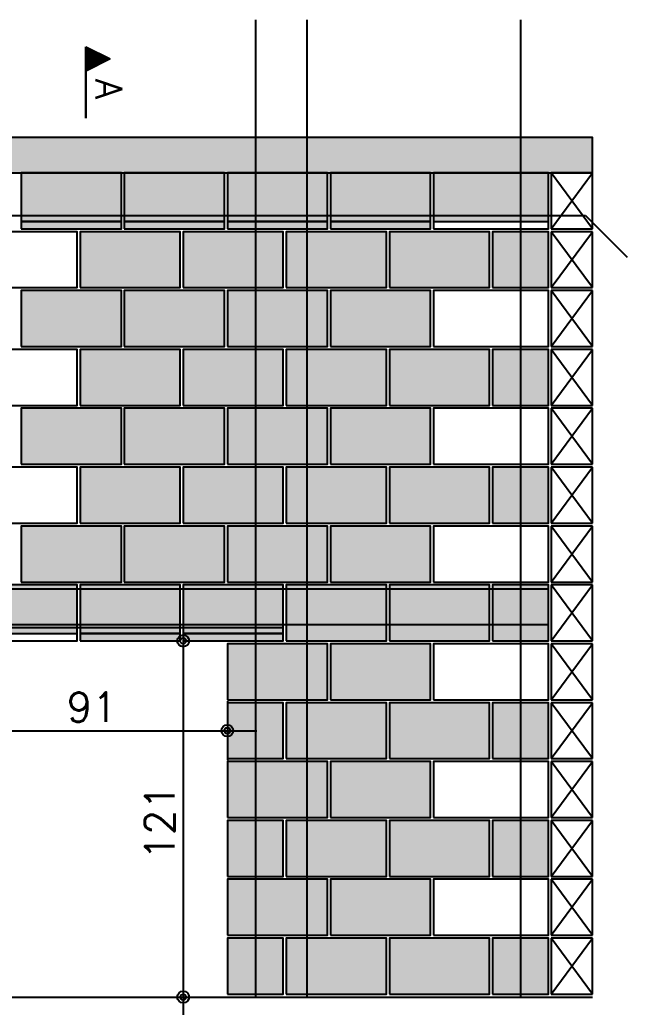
# Model space of a CAD drawing. Extents: x -1.9 to 86, y -1.6 to 61.
# Drawn here: x 58.81 to 62.94, y 18.25 to 24.96 of the extents above; entities that cross this region are included whole.
import ezdxf

# ---------------------------------------------------------------- set-up
doc = ezdxf.new("R2010")
doc.units = 0
doc.header["$MEASUREMENT"] = 0
for name, color, linetype in [('PENA_01', 1, 'CONTINUOUS'), ('PENA_02', 2, 'CONTINUOUS'), ('PENA_03', 3, 'CONTINUOUS'), ('PENA_05', 5, 'CONTINUOUS'), ('PENA_09', 254, 'CONTINUOUS'), ('PENA_11', 252, 'CONTINUOUS'), ('PENA_21', 100, 'CONTINUOUS'), ('PENA_23', 50, 'CONTINUOUS')]:
    doc.layers.add(name, color=color, linetype=linetype)
doc.styles.get("Standard").update_dxf_attribs({"font": 'ROMANS.SHX'})

msp = doc.modelspace()

# ---------------------------------------------------------------- linework, layer by layer
at = {"layer": 'PENA_01', "linetype": 'Continuous'}
for p, q in [((58.8226, 23.5913), (59.5026, 23.5913)), ((59.5226, 23.5913), (60.2026, 23.5913)), ((60.2226, 23.5913), (60.9026, 23.5913)), ((60.9226, 23.5913), (61.6026, 23.5913)), ((61.6226, 23.5913), (62.4026, 23.5913)), ((59.9226, 20.9413), (59.9226, 18.1213)), ((58.4226, 20.7913), (59.2026, 20.7913)), ((59.2226, 20.7913), (59.9026, 20.7913)), ((59.9226, 20.7913), (60.6026, 20.7913)), ((60.2226, 20.3313), (60.2226, 19.9313)), ((58.2026, 20.1313), (60.4226, 20.1313))]:
    msp.add_line(p, q, dxfattribs=at)
msp.add_lwpolyline([(55.4026, 21.1953), (57.3171, 21.1953), (57.8971, 20.8533), (62.4026, 20.8533), (62.4026, 21.0933), (57.9626, 21.0933), (57.9626, 21.4353), (55.4026, 21.4353), (55.4026, 21.1953)], dxfattribs=at)
at = {"layer": 'PENA_02', "linetype": 'Continuous'}
for p, q in [((62.7026, 23.9213), (62.4226, 23.9213)), ((62.4226, 23.9213), (62.4226, 23.5413)), ((62.7026, 23.5413), (62.7026, 23.9213)), ((62.4226, 23.5413), (62.7026, 23.5413)), ((62.7026, 23.5213), (62.4226, 23.5213)), ((62.4226, 23.5213), (62.4226, 23.1413)), ((62.7026, 23.1413), (62.7026, 23.5213)), ((62.4226, 23.1413), (62.7026, 23.1413)), ((62.7026, 23.1213), (62.4226, 23.1213)), ((62.4226, 23.1213), (62.4226, 22.7413)), ((62.7026, 22.7413), (62.7026, 23.1213)), ((62.4226, 22.7413), (62.7026, 22.7413)), ((62.7026, 22.7213), (62.4226, 22.7213)), ((62.4226, 22.7213), (62.4226, 22.3413)), ((62.7026, 22.3413), (62.7026, 22.7213)), ((62.4226, 22.3413), (62.7026, 22.3413)), ((62.7026, 22.3213), (62.4226, 22.3213)), ((62.4226, 22.3213), (62.4226, 21.9413)), ((62.7026, 21.9413), (62.7026, 22.3213)), ((62.4226, 21.9413), (62.7026, 21.9413)), ((62.7026, 21.9213), (62.4226, 21.9213)), ((62.4226, 21.9213), (62.4226, 21.5413)), ((62.7026, 21.5413), (62.7026, 21.9213)), ((62.4226, 21.5413), (62.7026, 21.5413)), ((62.7026, 21.5213), (62.4226, 21.5213)), ((62.4226, 21.5213), (62.4226, 21.1413)), ((62.7026, 21.1413), (62.7026, 21.5213)), ((62.4226, 21.1413), (62.7026, 21.1413)), ((62.7026, 21.1213), (62.4226, 21.1213)), ((62.4226, 21.1213), (62.4226, 20.7413)), ((62.7026, 20.7413), (62.7026, 21.1213)), ((62.4226, 20.7413), (62.7026, 20.7413)), ((62.7026, 20.7213), (62.4226, 20.7213)), ((62.4226, 20.7213), (62.4226, 20.3413)), ((62.7026, 20.3413), (62.7026, 20.7213)), ((62.4226, 20.3413), (62.7026, 20.3413)), ((62.7026, 20.3213), (62.4226, 20.3213)), ((62.4226, 20.3213), (62.4226, 19.9413)), ((62.7026, 19.9413), (62.7026, 20.3213)), ((62.4226, 19.9413), (62.7026, 19.9413)), ((62.7026, 19.9213), (62.4226, 19.9213)), ((62.4226, 19.9213), (62.4226, 19.5413)), ((62.7026, 19.5413), (62.7026, 19.9213)), ((62.4226, 19.5413), (62.7026, 19.5413)), ((62.7026, 19.5213), (62.4226, 19.5213)), ((62.4226, 19.5213), (62.4226, 19.1413)), ((62.7026, 19.1413), (62.7026, 19.5213)), ((62.4226, 19.1413), (62.7026, 19.1413)), ((62.7026, 19.1213), (62.4226, 19.1213)), ((62.4226, 19.1213), (62.4226, 18.7413)), ((62.7026, 18.7413), (62.7026, 19.1213)), ((62.4226, 18.7413), (62.7026, 18.7413)), ((62.7026, 18.7213), (62.4226, 18.7213)), ((62.4226, 18.7213), (62.4226, 18.3413)), ((62.7026, 18.3413), (62.7026, 18.7213)), ((55.1226, 18.3213), (62.7026, 18.3213)), ((62.4226, 18.3413), (62.7026, 18.3413))]:
    msp.add_line(p, q, dxfattribs=at)
for points in [[(62.7026, 23.9213), (62.7026, 24.1613), (55.1226, 24.1613), (55.1226, 23.9213), (62.7026, 23.9213)], [(58.8226, 23.5413), (59.5026, 23.5413), (59.5026, 23.9213), (58.8226, 23.9213), (58.8226, 23.5413)], [(59.5226, 23.5413), (60.2026, 23.5413), (60.2026, 23.9213), (59.5226, 23.9213), (59.5226, 23.5413)], [(60.2226, 23.5413), (60.9026, 23.5413), (60.9026, 23.9213), (60.2226, 23.9213), (60.2226, 23.5413)], [(60.9226, 23.5413), (61.6026, 23.5413), (61.6026, 23.9213), (60.9226, 23.9213), (60.9226, 23.5413)], [(61.6226, 23.5413), (62.4026, 23.5413), (62.4026, 23.9213), (61.6226, 23.9213), (61.6226, 23.5413)], [(58.4226, 23.1413), (59.2026, 23.1413), (59.2026, 23.5213), (58.4226, 23.5213), (58.4226, 23.1413)], [(59.2226, 23.1413), (59.9026, 23.1413), (59.9026, 23.5213), (59.2226, 23.5213), (59.2226, 23.1413)], [(59.9226, 23.1413), (60.6026, 23.1413), (60.6026, 23.5213), (59.9226, 23.5213), (59.9226, 23.1413)], [(60.6226, 23.1413), (61.3026, 23.1413), (61.3026, 23.5213), (60.6226, 23.5213), (60.6226, 23.1413)], [(61.3226, 23.1413), (62.0026, 23.1413), (62.0026, 23.5213), (61.3226, 23.5213), (61.3226, 23.1413)], [(62.0226, 23.1413), (62.4026, 23.1413), (62.4026, 23.5213), (62.0226, 23.5213), (62.0226, 23.1413)], [(58.8226, 22.7413), (59.5026, 22.7413), (59.5026, 23.1213), (58.8226, 23.1213), (58.8226, 22.7413)], [(59.5226, 22.7413), (60.2026, 22.7413), (60.2026, 23.1213), (59.5226, 23.1213), (59.5226, 22.7413)], [(60.2226, 22.7413), (60.9026, 22.7413), (60.9026, 23.1213), (60.2226, 23.1213), (60.2226, 22.7413)], [(60.2226, 22.7413), (60.9026, 22.7413), (60.9026, 23.1213), (60.2226, 23.1213), (60.2226, 22.7413)], [(60.9226, 22.7413), (61.6026, 22.7413), (61.6026, 23.1213), (60.9226, 23.1213), (60.9226, 22.7413)], [(61.6226, 22.7413), (62.4026, 22.7413), (62.4026, 23.1213), (61.6226, 23.1213), (61.6226, 22.7413)], [(58.4226, 22.3413), (59.2026, 22.3413), (59.2026, 22.7213), (58.4226, 22.7213), (58.4226, 22.3413)], [(59.2226, 22.3413), (59.9026, 22.3413), (59.9026, 22.7213), (59.2226, 22.7213), (59.2226, 22.3413)], [(59.9226, 22.3413), (60.6026, 22.3413), (60.6026, 22.7213), (59.9226, 22.7213), (59.9226, 22.3413)], [(60.6226, 22.3413), (61.3026, 22.3413), (61.3026, 22.7213), (60.6226, 22.7213), (60.6226, 22.3413)], [(61.3226, 22.3413), (62.0026, 22.3413), (62.0026, 22.7213), (61.3226, 22.7213), (61.3226, 22.3413)], [(62.0226, 22.3413), (62.4026, 22.3413), (62.4026, 22.7213), (62.0226, 22.7213), (62.0226, 22.3413)], [(58.8226, 21.9413), (59.5026, 21.9413), (59.5026, 22.3213), (58.8226, 22.3213), (58.8226, 21.9413)], [(59.5226, 21.9413), (60.2026, 21.9413), (60.2026, 22.3213), (59.5226, 22.3213), (59.5226, 21.9413)], [(60.2226, 21.9413), (60.9026, 21.9413), (60.9026, 22.3213), (60.2226, 22.3213), (60.2226, 21.9413)], [(60.2226, 21.9413), (60.9026, 21.9413), (60.9026, 22.3213), (60.2226, 22.3213), (60.2226, 21.9413)], [(60.9226, 21.9413), (61.6026, 21.9413), (61.6026, 22.3213), (60.9226, 22.3213), (60.9226, 21.9413)], [(61.6226, 21.9413), (62.4026, 21.9413), (62.4026, 22.3213), (61.6226, 22.3213), (61.6226, 21.9413)], [(58.4226, 21.5413), (59.2026, 21.5413), (59.2026, 21.9213), (58.4226, 21.9213), (58.4226, 21.5413)], [(59.2226, 21.5413), (59.9026, 21.5413), (59.9026, 21.9213), (59.2226, 21.9213), (59.2226, 21.5413)], [(59.9226, 21.5413), (60.6026, 21.5413), (60.6026, 21.9213), (59.9226, 21.9213), (59.9226, 21.5413)], [(60.6226, 21.5413), (61.3026, 21.5413), (61.3026, 21.9213), (60.6226, 21.9213), (60.6226, 21.5413)], [(61.3226, 21.5413), (62.0026, 21.5413), (62.0026, 21.9213), (61.3226, 21.9213), (61.3226, 21.5413)], [(62.0226, 21.5413), (62.4026, 21.5413), (62.4026, 21.9213), (62.0226, 21.9213), (62.0226, 21.5413)], [(58.8226, 21.1413), (59.5026, 21.1413), (59.5026, 21.5213), (58.8226, 21.5213), (58.8226, 21.1413)], [(59.5226, 21.1413), (60.2026, 21.1413), (60.2026, 21.5213), (59.5226, 21.5213), (59.5226, 21.1413)], [(60.2226, 21.1413), (60.9026, 21.1413), (60.9026, 21.5213), (60.2226, 21.5213), (60.2226, 21.1413)], [(60.9226, 21.1413), (61.6026, 21.1413), (61.6026, 21.5213), (60.9226, 21.5213), (60.9226, 21.1413)], [(61.6226, 21.1413), (62.4026, 21.1413), (62.4026, 21.5213), (61.6226, 21.5213), (61.6226, 21.1413)], [(58.4226, 20.7413), (59.2026, 20.7413), (59.2026, 21.1213), (58.4226, 21.1213), (58.4226, 20.7413)], [(59.2226, 20.7413), (59.9026, 20.7413), (59.9026, 21.1213), (59.2226, 21.1213), (59.2226, 20.7413)], [(59.9226, 20.7413), (60.6026, 20.7413), (60.6026, 21.1213), (59.9226, 21.1213), (59.9226, 20.7413)], [(60.6226, 20.7413), (61.3026, 20.7413), (61.3026, 21.1213), (60.6226, 21.1213), (60.6226, 20.7413)], [(61.3226, 20.7413), (62.0026, 20.7413), (62.0026, 21.1213), (61.3226, 21.1213), (61.3226, 20.7413)], [(62.0226, 20.7413), (62.4026, 20.7413), (62.4026, 21.1213), (62.0226, 21.1213), (62.0226, 20.7413)], [(60.2226, 20.3413), (60.9026, 20.3413), (60.9026, 20.7213), (60.2226, 20.7213), (60.2226, 20.3413)], [(60.9226, 20.3413), (61.6026, 20.3413), (61.6026, 20.7213), (60.9226, 20.7213), (60.9226, 20.3413)], [(61.6226, 20.3413), (62.4026, 20.3413), (62.4026, 20.7213), (61.6226, 20.7213), (61.6226, 20.3413)], [(60.2226, 19.9413), (60.6026, 19.9413), (60.6026, 20.3213), (60.2226, 20.3213), (60.2226, 19.9413)], [(60.6226, 19.9413), (61.3026, 19.9413), (61.3026, 20.3213), (60.6226, 20.3213), (60.6226, 19.9413)], [(61.3226, 19.9413), (62.0026, 19.9413), (62.0026, 20.3213), (61.3226, 20.3213), (61.3226, 19.9413)], [(62.0226, 19.9413), (62.4026, 19.9413), (62.4026, 20.3213), (62.0226, 20.3213), (62.0226, 19.9413)], [(60.2226, 19.5413), (60.9026, 19.5413), (60.9026, 19.9213), (60.2226, 19.9213), (60.2226, 19.5413)], [(60.9226, 19.5413), (61.6026, 19.5413), (61.6026, 19.9213), (60.9226, 19.9213), (60.9226, 19.5413)], [(61.6226, 19.5413), (62.4026, 19.5413), (62.4026, 19.9213), (61.6226, 19.9213), (61.6226, 19.5413)], [(60.2226, 19.1413), (60.6026, 19.1413), (60.6026, 19.5213), (60.2226, 19.5213), (60.2226, 19.1413)], [(60.6226, 19.1413), (61.3026, 19.1413), (61.3026, 19.5213), (60.6226, 19.5213), (60.6226, 19.1413)], [(61.3226, 19.1413), (62.0026, 19.1413), (62.0026, 19.5213), (61.3226, 19.5213), (61.3226, 19.1413)], [(62.0226, 19.1413), (62.4026, 19.1413), (62.4026, 19.5213), (62.0226, 19.5213), (62.0226, 19.1413)], [(60.2226, 18.7413), (60.9026, 18.7413), (60.9026, 19.1213), (60.2226, 19.1213), (60.2226, 18.7413)], [(60.9226, 18.7413), (61.6026, 18.7413), (61.6026, 19.1213), (60.9226, 19.1213), (60.9226, 18.7413)], [(61.6226, 18.7413), (62.4026, 18.7413), (62.4026, 19.1213), (61.6226, 19.1213), (61.6226, 18.7413)], [(60.2226, 18.3413), (60.6026, 18.3413), (60.6026, 18.7213), (60.2226, 18.7213), (60.2226, 18.3413)], [(60.6226, 18.3413), (61.3026, 18.3413), (61.3026, 18.7213), (60.6226, 18.7213), (60.6226, 18.3413)], [(61.3226, 18.3413), (62.0026, 18.3413), (62.0026, 18.7213), (61.3226, 18.7213), (61.3226, 18.3413)], [(62.0226, 18.3413), (62.4026, 18.3413), (62.4026, 18.7213), (62.0226, 18.7213), (62.0226, 18.3413)]]:
    msp.add_lwpolyline(points, dxfattribs=at)
for centre, radius in [((59.9226, 20.7413), 0.04), ((59.9226, 20.7413), 0.02), ((60.2226, 20.1313), 0.04), ((60.2226, 20.1313), 0.02), ((59.9226, 18.3213), 0.04), ((59.9226, 18.3213), 0.02)]:
    msp.add_circle(centre, radius, dxfattribs=at)
at = {"layer": 'PENA_03', "linetype": 'Continuous'}
for p, q in [((59.2607, 24.2916), (59.2607, 24.7779)), ((59.2607, 24.7779), (59.4266, 24.695)), ((59.2614, 24.7768), (59.2614, 24.6131)), ((59.2614, 24.7768), (59.4251, 24.695)), ((59.2735, 24.7716), (59.2735, 24.6184)), ((59.2862, 24.7652), (59.2862, 24.6248)), ((59.299, 24.7588), (59.299, 24.6311)), ((59.4251, 24.695), (59.2614, 24.6131)), ((59.4266, 24.695), (59.2614, 24.6123)), ((59.3118, 24.7524), (59.3118, 24.6375)), ((59.3245, 24.746), (59.3245, 24.6439)), ((59.3373, 24.7396), (59.3373, 24.6503)), ((59.35, 24.7333), (59.35, 24.6567)), ((59.3628, 24.7269), (59.3628, 24.6631)), ((59.3756, 24.7205), (59.3756, 24.6694)), ((59.3883, 24.7141), (59.3883, 24.6758)), ((59.4011, 24.7077), (59.4011, 24.6822)), ((59.4139, 24.7014), (59.4139, 24.6886)), ((59.2614, 24.6123), (59.2614, 24.2916)), ((62.4226, 23.5413), (62.7026, 23.9213)), ((62.7026, 23.5413), (62.4226, 23.9213)), ((62.7026, 23.9213), (62.6626, 23.9213)), ((62.4226, 23.1413), (62.7026, 23.5213)), ((62.7026, 23.1413), (62.4226, 23.5213)), ((62.4226, 22.7413), (62.7026, 23.1213)), ((62.7026, 22.7413), (62.4226, 23.1213)), ((62.4226, 22.3413), (62.7026, 22.7213)), ((62.7026, 22.3413), (62.4226, 22.7213)), ((62.4226, 21.9413), (62.7026, 22.3213)), ((62.7026, 21.9413), (62.4226, 22.3213)), ((62.4226, 21.5413), (62.7026, 21.9213)), ((62.7026, 21.5413), (62.4226, 21.9213)), ((62.4226, 21.1413), (62.7026, 21.5213)), ((62.7026, 21.1413), (62.4226, 21.5213)), ((62.4226, 20.7413), (62.7026, 21.1213)), ((62.7026, 20.7413), (62.4226, 21.1213)), ((62.4226, 20.3413), (62.7026, 20.7213)), ((62.7026, 20.3413), (62.4226, 20.7213)), ((62.4226, 19.9413), (62.7026, 20.3213)), ((62.7026, 19.9413), (62.4226, 20.3213)), ((62.4226, 19.5413), (62.7026, 19.9213)), ((62.7026, 19.5413), (62.4226, 19.9213)), ((62.4226, 19.1413), (62.7026, 19.5213)), ((62.7026, 19.1413), (62.4226, 19.5213)), ((62.4226, 18.7413), (62.7026, 19.1213)), ((62.7026, 18.7413), (62.4226, 19.1213)), ((62.4226, 18.3413), (62.7026, 18.7213)), ((62.7026, 18.3413), (62.4226, 18.7213))]:
    msp.add_line(p, q, dxfattribs=at)
at = {"layer": 'PENA_05', "linetype": 'Continuous'}
for p, q in [((55.2155, 23.6313), (62.6555, 23.6313)), ((62.6555, 23.6313), (62.9383, 23.3485)), ((60.6026, 20.8313), (60.6026, 21.0317)), ((58.0226, 20.8313), (60.6026, 20.8313))]:
    msp.add_line(p, q, dxfattribs=at)
for points in [[(60.4126, 24.9613), (60.4126, 18.3213)], [(60.7626, 24.9613), (60.7626, 18.3213)], [(62.2126, 24.9613), (62.2126, 18.3213)]]:
    msp.add_lwpolyline(points, dxfattribs=at)
at = {"layer": 'PENA_09', "linetype": 'Continuous'}
for points in [[(58.8226, 23.5913), (59.5026, 23.5913), (59.5026, 23.9213), (58.8226, 23.9213), (58.8226, 23.5913)], [(59.5226, 23.5913), (60.2026, 23.5913), (60.2026, 23.9213), (59.5226, 23.9213), (59.5226, 23.5913)], [(60.2226, 23.5913), (60.9026, 23.5913), (60.9026, 23.9213), (60.2226, 23.9213), (60.2226, 23.5913)], [(60.9226, 23.5913), (61.6026, 23.5913), (61.6026, 23.9213), (60.9226, 23.9213), (60.9226, 23.5913)], [(61.6226, 23.5913), (62.4026, 23.5913), (62.4026, 23.9213), (61.6226, 23.9213), (61.6226, 23.5913)], [(58.4226, 20.7913), (59.2026, 20.7913), (59.2026, 21.1213), (58.4226, 21.1213), (58.4226, 20.7913)], [(59.2226, 20.7913), (59.9026, 20.7913), (59.9026, 21.1213), (59.2226, 21.1213), (59.2226, 20.7913)], [(59.9226, 20.7913), (60.6026, 20.7913), (60.6026, 21.1213), (59.9226, 21.1213), (59.9226, 20.7913)]]:
    msp.add_lwpolyline(points, dxfattribs=at)
for points in [[(58.8226, 23.5913), (59.5026, 23.5913), (59.5026, 23.9213)], [(58.8226, 23.5913), (59.5026, 23.9213), (58.8226, 23.9213)], [(58.8226, 23.5913), (58.8226, 23.9213), (58.8226, 23.5913)], [(59.5226, 23.5913), (60.2026, 23.5913), (60.2026, 23.9213)], [(59.5226, 23.5913), (60.2026, 23.9213), (59.5226, 23.9213)], [(59.5226, 23.5913), (59.5226, 23.9213), (59.5226, 23.5913)], [(60.2226, 23.5913), (60.9026, 23.5913), (60.9026, 23.9213)], [(60.2226, 23.5913), (60.9026, 23.9213), (60.2226, 23.9213)], [(60.2226, 23.5913), (60.2226, 23.9213), (60.2226, 23.5913)], [(60.9226, 23.5913), (61.6026, 23.5913), (61.6026, 23.9213)], [(60.9226, 23.5913), (61.6026, 23.9213), (60.9226, 23.9213)], [(60.9226, 23.5913), (60.9226, 23.9213), (60.9226, 23.5913)], [(61.6226, 23.5913), (62.4026, 23.5913), (62.4026, 23.9213)], [(61.6226, 23.5913), (62.4026, 23.9213), (61.6226, 23.9213)], [(61.6226, 23.5913), (61.6226, 23.9213), (61.6226, 23.5913)], [(58.4226, 20.7913), (59.2026, 20.7913), (59.2026, 21.1213)], [(58.4226, 20.7913), (59.2026, 21.1213), (58.4226, 21.1213)], [(59.2226, 20.7913), (59.9026, 20.7913), (59.9026, 21.1213)], [(59.2226, 20.7913), (59.9026, 21.1213), (59.2226, 21.1213)], [(59.2226, 20.7913), (59.2226, 21.1213), (59.2226, 20.7913)], [(59.9226, 20.7913), (60.6026, 20.7913), (60.6026, 21.1213)], [(59.9226, 20.7913), (60.6026, 21.1213), (59.9226, 21.1213)], [(59.9226, 20.7913), (59.9226, 21.1213), (59.9226, 20.7913)]]:
    msp.add_solid(points, dxfattribs=at)
at = {"layer": 'PENA_11', "linetype": 'Continuous'}
for points in [[(62.7026, 23.9213), (62.7026, 24.1613), (55.1226, 24.1613)], [(62.7026, 23.9213), (55.1226, 24.1613), (55.1226, 23.9213)], [(62.7026, 23.9213), (55.1226, 23.9213), (62.7026, 23.9213)]]:
    msp.add_solid(points, dxfattribs=at)
at = {"layer": 'PENA_21', "linetype": 'Continuous'}
for points in [[(58.8226, 23.5413), (59.5026, 23.5413), (59.5026, 23.5913), (58.8226, 23.5913), (58.8226, 23.5413)], [(59.5226, 23.5413), (60.2026, 23.5413), (60.2026, 23.5913), (59.5226, 23.5913), (59.5226, 23.5413)], [(60.2226, 23.5413), (60.9026, 23.5413), (60.9026, 23.5913), (60.2226, 23.5913), (60.2226, 23.5413)], [(60.9226, 23.5413), (61.6026, 23.5413), (61.6026, 23.5913), (60.9226, 23.5913), (60.9226, 23.5413)], [(59.2226, 23.1413), (59.9026, 23.1413), (59.9026, 23.5213), (59.2226, 23.5213), (59.2226, 23.1413)], [(59.9226, 23.1413), (60.6026, 23.1413), (60.6026, 23.5213), (59.9226, 23.5213), (59.9226, 23.1413)], [(60.6226, 23.1413), (61.3026, 23.1413), (61.3026, 23.5213), (60.6226, 23.5213), (60.6226, 23.1413)], [(61.3226, 23.1413), (62.0026, 23.1413), (62.0026, 23.5213), (61.3226, 23.5213), (61.3226, 23.1413)], [(58.8226, 22.7413), (59.5026, 22.7413), (59.5026, 23.1213), (58.8226, 23.1213), (58.8226, 22.7413)], [(59.5226, 22.7413), (60.2026, 22.7413), (60.2026, 23.1213), (59.5226, 23.1213), (59.5226, 22.7413)], [(60.2226, 22.7413), (60.9026, 22.7413), (60.9026, 23.1213), (60.2226, 23.1213), (60.2226, 22.7413)], [(60.2226, 22.7413), (60.9026, 22.7413), (60.9026, 23.1213), (60.2226, 23.1213), (60.2226, 22.7413)], [(60.9226, 22.7413), (61.6026, 22.7413), (61.6026, 23.1213), (60.9226, 23.1213), (60.9226, 22.7413)], [(59.2226, 22.3413), (59.9026, 22.3413), (59.9026, 22.7213), (59.2226, 22.7213), (59.2226, 22.3413)], [(59.9226, 22.3413), (60.6026, 22.3413), (60.6026, 22.7213), (59.9226, 22.7213), (59.9226, 22.3413)], [(60.6226, 22.3413), (61.3026, 22.3413), (61.3026, 22.7213), (60.6226, 22.7213), (60.6226, 22.3413)], [(61.3226, 22.3413), (62.0026, 22.3413), (62.0026, 22.7213), (61.3226, 22.7213), (61.3226, 22.3413)], [(58.8226, 21.9413), (59.5026, 21.9413), (59.5026, 22.3213), (58.8226, 22.3213), (58.8226, 21.9413)], [(59.5226, 21.9413), (60.2026, 21.9413), (60.2026, 22.3213), (59.5226, 22.3213), (59.5226, 21.9413)], [(60.2226, 21.9413), (60.9026, 21.9413), (60.9026, 22.3213), (60.2226, 22.3213), (60.2226, 21.9413)], [(60.2226, 21.9413), (60.9026, 21.9413), (60.9026, 22.3213), (60.2226, 22.3213), (60.2226, 21.9413)], [(60.9226, 21.9413), (61.6026, 21.9413), (61.6026, 22.3213), (60.9226, 22.3213), (60.9226, 21.9413)], [(59.2226, 21.5413), (59.9026, 21.5413), (59.9026, 21.9213), (59.2226, 21.9213), (59.2226, 21.5413)], [(59.9226, 21.5413), (60.6026, 21.5413), (60.6026, 21.9213), (59.9226, 21.9213), (59.9226, 21.5413)], [(60.6226, 21.5413), (61.3026, 21.5413), (61.3026, 21.9213), (60.6226, 21.9213), (60.6226, 21.5413)], [(61.3226, 21.5413), (62.0026, 21.5413), (62.0026, 21.9213), (61.3226, 21.9213), (61.3226, 21.5413)], [(58.8226, 21.1413), (59.5026, 21.1413), (59.5026, 21.5213), (58.8226, 21.5213), (58.8226, 21.1413)], [(59.5226, 21.1413), (60.2026, 21.1413), (60.2026, 21.5213), (59.5226, 21.5213), (59.5226, 21.1413)], [(60.2226, 21.1413), (60.9026, 21.1413), (60.9026, 21.5213), (60.2226, 21.5213), (60.2226, 21.1413)], [(60.9226, 21.1413), (61.6026, 21.1413), (61.6026, 21.5213), (60.9226, 21.5213), (60.9226, 21.1413)], [(60.6226, 20.7413), (61.3026, 20.7413), (61.3026, 21.1213), (60.6226, 21.1213), (60.6226, 20.7413)], [(61.3226, 20.7413), (62.0026, 20.7413), (62.0026, 21.1213), (61.3226, 21.1213), (61.3226, 20.7413)], [(59.2226, 20.7413), (59.9026, 20.7413), (59.9026, 20.7913), (59.2226, 20.7913), (59.2226, 20.7413)], [(59.9226, 20.7413), (60.6026, 20.7413), (60.6026, 20.7913), (59.9226, 20.7913), (59.9226, 20.7413)], [(60.2226, 20.3413), (60.9026, 20.3413), (60.9026, 20.7213), (60.2226, 20.7213), (60.2226, 20.3413)], [(60.9226, 20.3413), (61.6026, 20.3413), (61.6026, 20.7213), (60.9226, 20.7213), (60.9226, 20.3413)], [(60.6226, 19.9413), (61.3026, 19.9413), (61.3026, 20.3213), (60.6226, 20.3213), (60.6226, 19.9413)], [(61.3226, 19.9413), (62.0026, 19.9413), (62.0026, 20.3213), (61.3226, 20.3213), (61.3226, 19.9413)], [(60.2226, 19.5413), (60.9026, 19.5413), (60.9026, 19.9213), (60.2226, 19.9213), (60.2226, 19.5413)], [(60.9226, 19.5413), (61.6026, 19.5413), (61.6026, 19.9213), (60.9226, 19.9213), (60.9226, 19.5413)], [(60.6226, 19.1413), (61.3026, 19.1413), (61.3026, 19.5213), (60.6226, 19.5213), (60.6226, 19.1413)], [(61.3226, 19.1413), (62.0026, 19.1413), (62.0026, 19.5213), (61.3226, 19.5213), (61.3226, 19.1413)], [(60.2226, 18.7413), (60.9026, 18.7413), (60.9026, 19.1213), (60.2226, 19.1213), (60.2226, 18.7413)], [(60.9226, 18.7413), (61.6026, 18.7413), (61.6026, 19.1213), (60.9226, 19.1213), (60.9226, 18.7413)], [(60.6226, 18.3413), (61.3026, 18.3413), (61.3026, 18.7213), (60.6226, 18.7213), (60.6226, 18.3413)], [(61.3226, 18.3413), (62.0026, 18.3413), (62.0026, 18.7213), (61.3226, 18.7213), (61.3226, 18.3413)]]:
    msp.add_lwpolyline(points, dxfattribs=at)
for points in [[(58.8226, 23.5413), (59.5026, 23.5413), (59.5026, 23.5913)], [(58.8226, 23.5413), (59.5026, 23.5913), (58.8226, 23.5913)], [(58.8226, 23.5413), (58.8226, 23.5913), (58.8226, 23.5413)], [(59.5226, 23.5413), (60.2026, 23.5413), (60.2026, 23.5913)], [(59.5226, 23.5413), (60.2026, 23.5913), (59.5226, 23.5913)], [(59.5226, 23.5413), (59.5226, 23.5913), (59.5226, 23.5413)], [(60.2226, 23.5413), (60.9026, 23.5413), (60.9026, 23.5913)], [(60.2226, 23.5413), (60.9026, 23.5913), (60.2226, 23.5913)], [(60.2226, 23.5413), (60.2226, 23.5913), (60.2226, 23.5413)], [(60.9226, 23.5413), (61.6026, 23.5413), (61.6026, 23.5913)], [(60.9226, 23.5413), (61.6026, 23.5913), (60.9226, 23.5913)], [(60.9226, 23.5413), (60.9226, 23.5913), (60.9226, 23.5413)], [(59.2226, 23.1413), (59.9026, 23.1413), (59.9026, 23.5213)], [(59.2226, 23.1413), (59.9026, 23.5213), (59.2226, 23.5213)], [(59.2226, 23.1413), (59.2226, 23.5213), (59.2226, 23.1413)], [(59.9226, 23.1413), (60.6026, 23.1413), (60.6026, 23.5213)], [(59.9226, 23.1413), (60.6026, 23.5213), (59.9226, 23.5213)], [(59.9226, 23.1413), (59.9226, 23.5213), (59.9226, 23.1413)], [(60.6226, 23.1413), (61.3026, 23.1413), (61.3026, 23.5213)], [(60.6226, 23.1413), (61.3026, 23.5213), (60.6226, 23.5213)], [(60.6226, 23.1413), (60.6226, 23.5213), (60.6226, 23.1413)], [(61.3226, 23.1413), (62.0026, 23.1413), (62.0026, 23.5213)], [(61.3226, 23.1413), (62.0026, 23.5213), (61.3226, 23.5213)], [(61.3226, 23.1413), (61.3226, 23.5213), (61.3226, 23.1413)], [(58.8226, 22.7413), (59.5026, 22.7413), (59.5026, 23.1213)], [(58.8226, 22.7413), (59.5026, 23.1213), (58.8226, 23.1213)], [(58.8226, 22.7413), (58.8226, 23.1213), (58.8226, 22.7413)], [(59.5226, 22.7413), (60.2026, 22.7413), (60.2026, 23.1213)], [(59.5226, 22.7413), (60.2026, 23.1213), (59.5226, 23.1213)], [(59.5226, 22.7413), (59.5226, 23.1213), (59.5226, 22.7413)], [(60.2226, 22.7413), (60.9026, 22.7413), (60.9026, 23.1213)], [(60.2226, 22.7413), (60.9026, 23.1213), (60.2226, 23.1213)], [(60.2226, 22.7413), (60.2226, 23.1213), (60.2226, 22.7413)], [(60.2226, 22.7413), (60.9026, 22.7413), (60.9026, 23.1213)], [(60.2226, 22.7413), (60.9026, 23.1213), (60.2226, 23.1213)], [(60.2226, 22.7413), (60.2226, 23.1213), (60.2226, 22.7413)], [(60.9226, 22.7413), (61.6026, 22.7413), (61.6026, 23.1213)], [(60.9226, 22.7413), (61.6026, 23.1213), (60.9226, 23.1213)], [(60.9226, 22.7413), (60.9226, 23.1213), (60.9226, 22.7413)], [(59.2226, 22.3413), (59.9026, 22.3413), (59.9026, 22.7213)], [(59.2226, 22.3413), (59.9026, 22.7213), (59.2226, 22.7213)], [(59.2226, 22.3413), (59.2226, 22.7213), (59.2226, 22.3413)], [(59.9226, 22.3413), (60.6026, 22.3413), (60.6026, 22.7213)], [(59.9226, 22.3413), (60.6026, 22.7213), (59.9226, 22.7213)], [(59.9226, 22.3413), (59.9226, 22.7213), (59.9226, 22.3413)], [(60.6226, 22.3413), (61.3026, 22.3413), (61.3026, 22.7213)], [(60.6226, 22.3413), (61.3026, 22.7213), (60.6226, 22.7213)], [(60.6226, 22.3413), (60.6226, 22.7213), (60.6226, 22.3413)], [(61.3226, 22.3413), (62.0026, 22.3413), (62.0026, 22.7213)], [(61.3226, 22.3413), (62.0026, 22.7213), (61.3226, 22.7213)], [(61.3226, 22.3413), (61.3226, 22.7213), (61.3226, 22.3413)], [(58.8226, 21.9413), (59.5026, 21.9413), (59.5026, 22.3213)], [(58.8226, 21.9413), (59.5026, 22.3213), (58.8226, 22.3213)], [(58.8226, 21.9413), (58.8226, 22.3213), (58.8226, 21.9413)], [(59.5226, 21.9413), (60.2026, 21.9413), (60.2026, 22.3213)], [(59.5226, 21.9413), (60.2026, 22.3213), (59.5226, 22.3213)], [(59.5226, 21.9413), (59.5226, 22.3213), (59.5226, 21.9413)], [(60.2226, 21.9413), (60.9026, 21.9413), (60.9026, 22.3213)], [(60.2226, 21.9413), (60.9026, 22.3213), (60.2226, 22.3213)], [(60.2226, 21.9413), (60.2226, 22.3213), (60.2226, 21.9413)], [(60.2226, 21.9413), (60.9026, 21.9413), (60.9026, 22.3213)], [(60.2226, 21.9413), (60.9026, 22.3213), (60.2226, 22.3213)], [(60.2226, 21.9413), (60.2226, 22.3213), (60.2226, 21.9413)], [(60.9226, 21.9413), (61.6026, 21.9413), (61.6026, 22.3213)], [(60.9226, 21.9413), (61.6026, 22.3213), (60.9226, 22.3213)], [(60.9226, 21.9413), (60.9226, 22.3213), (60.9226, 21.9413)], [(59.2226, 21.5413), (59.9026, 21.5413), (59.9026, 21.9213)], [(59.2226, 21.5413), (59.9026, 21.9213), (59.2226, 21.9213)], [(59.2226, 21.5413), (59.2226, 21.9213), (59.2226, 21.5413)], [(59.9226, 21.5413), (60.6026, 21.5413), (60.6026, 21.9213)], [(59.9226, 21.5413), (60.6026, 21.9213), (59.9226, 21.9213)], [(59.9226, 21.5413), (59.9226, 21.9213), (59.9226, 21.5413)], [(60.6226, 21.5413), (61.3026, 21.5413), (61.3026, 21.9213)], [(60.6226, 21.5413), (61.3026, 21.9213), (60.6226, 21.9213)], [(60.6226, 21.5413), (60.6226, 21.9213), (60.6226, 21.5413)], [(61.3226, 21.5413), (62.0026, 21.5413), (62.0026, 21.9213)], [(61.3226, 21.5413), (62.0026, 21.9213), (61.3226, 21.9213)], [(61.3226, 21.5413), (61.3226, 21.9213), (61.3226, 21.5413)], [(58.8226, 21.1413), (59.5026, 21.1413), (59.5026, 21.5213)], [(58.8226, 21.1413), (59.5026, 21.5213), (58.8226, 21.5213)], [(58.8226, 21.1413), (58.8226, 21.5213), (58.8226, 21.1413)], [(59.5226, 21.1413), (60.2026, 21.1413), (60.2026, 21.5213)], [(59.5226, 21.1413), (60.2026, 21.5213), (59.5226, 21.5213)], [(59.5226, 21.1413), (59.5226, 21.5213), (59.5226, 21.1413)], [(60.2226, 21.1413), (60.9026, 21.1413), (60.9026, 21.5213)], [(60.2226, 21.1413), (60.9026, 21.5213), (60.2226, 21.5213)], [(60.2226, 21.1413), (60.2226, 21.5213), (60.2226, 21.1413)], [(60.9226, 21.1413), (61.6026, 21.1413), (61.6026, 21.5213)], [(60.9226, 21.1413), (61.6026, 21.5213), (60.9226, 21.5213)], [(60.9226, 21.1413), (60.9226, 21.5213), (60.9226, 21.1413)], [(60.6226, 20.7413), (61.3026, 20.7413), (61.3026, 21.1213)], [(60.6226, 20.7413), (61.3026, 21.1213), (60.6226, 21.1213)], [(60.6226, 20.7413), (60.6226, 21.1213), (60.6226, 20.7413)], [(61.3226, 20.7413), (62.0026, 20.7413), (62.0026, 21.1213)], [(61.3226, 20.7413), (62.0026, 21.1213), (61.3226, 21.1213)], [(61.3226, 20.7413), (61.3226, 21.1213), (61.3226, 20.7413)], [(59.2226, 20.7413), (59.9026, 20.7413), (59.9026, 20.7913)], [(59.2226, 20.7413), (59.9026, 20.7913), (59.2226, 20.7913)], [(59.2226, 20.7413), (59.2226, 20.7913), (59.2226, 20.7413)], [(59.9226, 20.7413), (60.6026, 20.7413), (60.6026, 20.7913)], [(59.9226, 20.7413), (60.6026, 20.7913), (59.9226, 20.7913)], [(59.9226, 20.7413), (59.9226, 20.7913), (59.9226, 20.7413)], [(60.2226, 20.3413), (60.9026, 20.3413), (60.9026, 20.7213)], [(60.2226, 20.3413), (60.9026, 20.7213), (60.2226, 20.7213)], [(60.2226, 20.3413), (60.2226, 20.7213), (60.2226, 20.3413)], [(60.9226, 20.3413), (61.6026, 20.3413), (61.6026, 20.7213)], [(60.9226, 20.3413), (61.6026, 20.7213), (60.9226, 20.7213)], [(60.9226, 20.3413), (60.9226, 20.7213), (60.9226, 20.3413)], [(60.6226, 19.9413), (61.3026, 19.9413), (61.3026, 20.3213)], [(60.6226, 19.9413), (61.3026, 20.3213), (60.6226, 20.3213)], [(60.6226, 19.9413), (60.6226, 20.3213), (60.6226, 19.9413)], [(61.3226, 19.9413), (62.0026, 19.9413), (62.0026, 20.3213)], [(61.3226, 19.9413), (62.0026, 20.3213), (61.3226, 20.3213)], [(61.3226, 19.9413), (61.3226, 20.3213), (61.3226, 19.9413)], [(60.2226, 19.5413), (60.9026, 19.5413), (60.9026, 19.9213)], [(60.2226, 19.5413), (60.9026, 19.9213), (60.2226, 19.9213)], [(60.2226, 19.5413), (60.2226, 19.9213), (60.2226, 19.5413)], [(60.9226, 19.5413), (61.6026, 19.5413), (61.6026, 19.9213)], [(60.9226, 19.5413), (61.6026, 19.9213), (60.9226, 19.9213)], [(60.9226, 19.5413), (60.9226, 19.9213), (60.9226, 19.5413)], [(60.6226, 19.1413), (61.3026, 19.1413), (61.3026, 19.5213)], [(60.6226, 19.1413), (61.3026, 19.5213), (60.6226, 19.5213)], [(60.6226, 19.1413), (60.6226, 19.5213), (60.6226, 19.1413)], [(61.3226, 19.1413), (62.0026, 19.1413), (62.0026, 19.5213)], [(61.3226, 19.1413), (62.0026, 19.5213), (61.3226, 19.5213)], [(61.3226, 19.1413), (61.3226, 19.5213), (61.3226, 19.1413)], [(60.2226, 18.7413), (60.9026, 18.7413), (60.9026, 19.1213)], [(60.2226, 18.7413), (60.9026, 19.1213), (60.2226, 19.1213)], [(60.2226, 18.7413), (60.2226, 19.1213), (60.2226, 18.7413)], [(60.9226, 18.7413), (61.6026, 18.7413), (61.6026, 19.1213)], [(60.9226, 18.7413), (61.6026, 19.1213), (60.9226, 19.1213)], [(60.9226, 18.7413), (60.9226, 19.1213), (60.9226, 18.7413)], [(60.6226, 18.3413), (61.3026, 18.3413), (61.3026, 18.7213)], [(60.6226, 18.3413), (61.3026, 18.7213), (60.6226, 18.7213)], [(60.6226, 18.3413), (60.6226, 18.7213), (60.6226, 18.3413)], [(61.3226, 18.3413), (62.0026, 18.3413), (62.0026, 18.7213)], [(61.3226, 18.3413), (62.0026, 18.7213), (61.3226, 18.7213)], [(61.3226, 18.3413), (61.3226, 18.7213), (61.3226, 18.3413)]]:
    msp.add_solid(points, dxfattribs=at)
at = {"layer": 'PENA_23', "linetype": 'Continuous'}
for points in [[(62.0226, 23.1413), (62.4026, 23.1413), (62.4026, 23.5213), (62.0226, 23.5213), (62.0226, 23.1413)], [(62.0226, 22.3413), (62.4026, 22.3413), (62.4026, 22.7213), (62.0226, 22.7213), (62.0226, 22.3413)], [(62.0226, 21.5413), (62.4026, 21.5413), (62.4026, 21.9213), (62.0226, 21.9213), (62.0226, 21.5413)], [(62.0226, 20.7413), (62.4026, 20.7413), (62.4026, 21.1213), (62.0226, 21.1213), (62.0226, 20.7413)], [(60.2226, 19.9413), (60.6026, 19.9413), (60.6026, 20.3213), (60.2226, 20.3213), (60.2226, 19.9413)], [(62.0226, 19.9413), (62.4026, 19.9413), (62.4026, 20.3213), (62.0226, 20.3213), (62.0226, 19.9413)], [(60.2226, 19.1413), (60.6026, 19.1413), (60.6026, 19.5213), (60.2226, 19.5213), (60.2226, 19.1413)], [(62.0226, 19.1413), (62.4026, 19.1413), (62.4026, 19.5213), (62.0226, 19.5213), (62.0226, 19.1413)], [(60.2226, 18.3413), (60.6026, 18.3413), (60.6026, 18.7213), (60.2226, 18.7213), (60.2226, 18.3413)], [(62.0226, 18.3413), (62.4026, 18.3413), (62.4026, 18.7213), (62.0226, 18.7213), (62.0226, 18.3413)]]:
    msp.add_lwpolyline(points, dxfattribs=at)
for points in [[(62.0226, 23.1413), (62.4026, 23.1413), (62.4026, 23.5213)], [(62.0226, 23.1413), (62.4026, 23.5213), (62.0226, 23.5213)], [(62.0226, 23.1413), (62.0226, 23.5213), (62.0226, 23.1413)], [(62.0226, 22.3413), (62.4026, 22.3413), (62.4026, 22.7213)], [(62.0226, 22.3413), (62.4026, 22.7213), (62.0226, 22.7213)], [(62.0226, 22.3413), (62.0226, 22.7213), (62.0226, 22.3413)], [(62.0226, 21.5413), (62.4026, 21.5413), (62.4026, 21.9213)], [(62.0226, 21.5413), (62.4026, 21.9213), (62.0226, 21.9213)], [(62.0226, 21.5413), (62.0226, 21.9213), (62.0226, 21.5413)], [(62.0226, 20.7413), (62.4026, 20.7413), (62.4026, 21.1213)], [(62.0226, 20.7413), (62.4026, 21.1213), (62.0226, 21.1213)], [(62.0226, 20.7413), (62.0226, 21.1213), (62.0226, 20.7413)], [(60.2226, 19.9413), (60.6026, 19.9413), (60.6026, 20.3213)], [(60.2226, 19.9413), (60.6026, 20.3213), (60.2226, 20.3213)], [(60.2226, 19.9413), (60.2226, 20.3213), (60.2226, 19.9413)], [(62.0226, 19.9413), (62.4026, 19.9413), (62.4026, 20.3213)], [(62.0226, 19.9413), (62.4026, 20.3213), (62.0226, 20.3213)], [(62.0226, 19.9413), (62.0226, 20.3213), (62.0226, 19.9413)], [(60.2226, 19.1413), (60.6026, 19.1413), (60.6026, 19.5213)], [(60.2226, 19.1413), (60.6026, 19.5213), (60.2226, 19.5213)], [(60.2226, 19.1413), (60.2226, 19.5213), (60.2226, 19.1413)], [(62.0226, 19.1413), (62.4026, 19.1413), (62.4026, 19.5213)], [(62.0226, 19.1413), (62.4026, 19.5213), (62.0226, 19.5213)], [(62.0226, 19.1413), (62.0226, 19.5213), (62.0226, 19.1413)], [(60.2226, 18.3413), (60.6026, 18.3413), (60.6026, 18.7213)], [(60.2226, 18.3413), (60.6026, 18.7213), (60.2226, 18.7213)], [(60.2226, 18.3413), (60.2226, 18.7213), (60.2226, 18.3413)], [(62.0226, 18.3413), (62.4026, 18.3413), (62.4026, 18.7213)], [(62.0226, 18.3413), (62.4026, 18.7213), (62.0226, 18.7213)], [(62.0226, 18.3413), (62.0226, 18.7213), (62.0226, 18.3413)]]:
    msp.add_solid(points, dxfattribs=at)

# ---------------------------------------------------------------- texts
at = {"layer": 'PENA_03', "linetype": 'Continuous'}
for s, height, rotation, p in [('A', 0.18, 270, (59.3277, 24.5595)), ('121', 0.2, 90, (59.8626, 19.2513))]:
    msp.add_text(s, height=height, rotation=rotation, dxfattribs=at).set_placement(p)
msp.add_text('91', height=0.2, dxfattribs=at).set_placement((59.1326, 20.1913))

doc.saveas('drawing.dxf')
